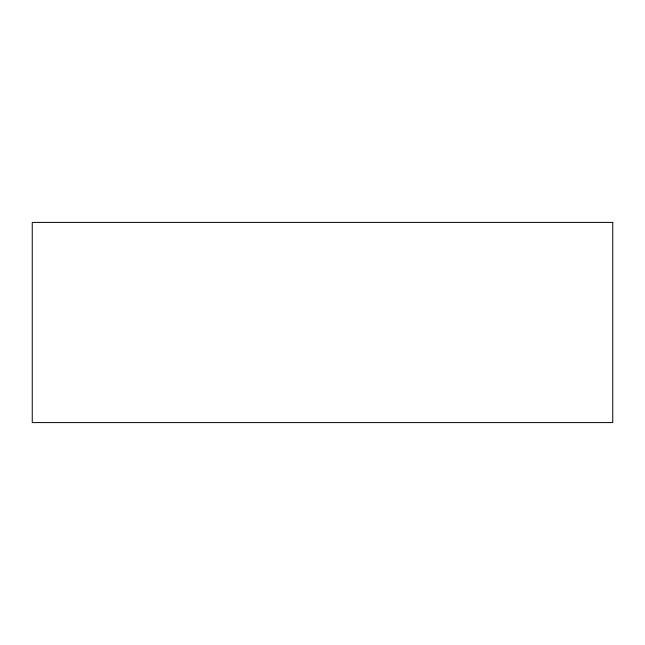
<?xml version="1.0" encoding="UTF-8"?>
<svg xmlns="http://www.w3.org/2000/svg" width="645" height="645" viewBox="0 0 645 645"><rect width="100%" height="100%" fill="white"/><g stroke="black" fill="none" stroke-linecap="round" stroke-linejoin="round"><path stroke-width="0.97" d="M612.75 222.412L32.25 222.412L32.25 422.588L612.75 422.588L612.75 222.412"/></g></svg>
